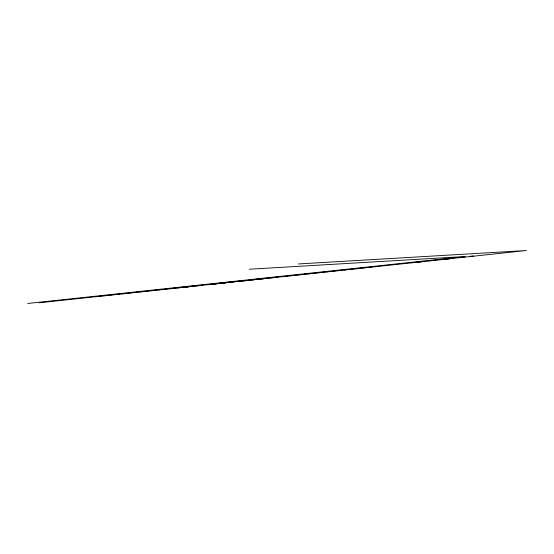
<?xml version="1.0" encoding="UTF-8"?>
<svg xmlns="http://www.w3.org/2000/svg" width="554" height="554" viewBox="0 0 554 554"><rect width="100%" height="100%" fill="white"/><g stroke="black" fill="none" stroke-linecap="round" stroke-linejoin="round"><path stroke-width="0.83" d="M181.096 287.381L193.976 286.169L191.871 286.162M419.281 261.904L422.106 261.606M452.798 258.33L448.525 258.76M423.63 261.46L424.378 261.363M101.576 296.002L99.505 296.224M105.225 295.607L103.148 295.829M108.875 295.22L106.797 295.441M112.524 294.825L110.447 295.047M116.167 294.437L114.089 294.659M119.816 294.042L117.739 294.264M123.466 293.655L121.388 293.876M127.108 293.26L125.038 293.481M130.758 292.872L128.68 293.094M134.407 292.477L132.33 292.699M138.057 292.09L135.979 292.311M141.699 291.695L139.622 291.916M145.349 291.307L143.271 291.529M148.998 290.912L146.921 291.134M152.641 290.525L150.57 290.746M156.29 290.13L154.213 290.351M159.94 289.742L157.862 289.964M163.589 289.347L161.512 289.569M167.232 288.959L165.154 289.181M170.881 288.565L168.804 288.786M178.353 287.845L179.628 287.554M284.327 276.391L282.249 276.619M287.976 276.003L285.899 276.224M291.626 275.608L289.548 275.837M295.268 275.22L293.191 275.442M298.918 274.826L296.84 275.054M302.567 274.438L300.49 274.659M306.21 274.043L304.139 274.272M309.859 273.655L307.782 273.877M313.509 273.261L311.431 273.489M317.158 272.873L315.081 273.094M320.801 272.478L318.723 272.707M324.45 272.09L322.373 272.312M328.1 271.695L326.022 271.924M331.742 271.308L329.672 271.529M335.392 270.913L333.314 271.141M339.041 270.525L336.964 270.747M342.691 270.13L340.613 270.352M346.333 269.743L344.256 269.964M349.983 269.348L347.905 269.569M353.632 268.96L351.555 269.182M357.275 268.565L355.204 268.787M360.924 268.178L358.847 268.399M364.574 267.783L362.496 268.004M368.223 267.395L366.146 267.617M371.866 267L369.788 267.222M194.094 285.947L195.098 285.822M435.659 260.221L434.793 260.332M419.246 261.91L416.116 262.222M196.795 285.753L197.549 285.677L196.289 285.802M271.813 277.713L272.824 277.589M448.442 258.78L445.298 259.085M415.909 262.277L414.676 262.416M445.167 259.133L443.699 259.3M452.916 258.316L453.601 258.226L451.15 258.365M199.752 285.552L202.626 285.241L197.923 285.518M263.067 278.759L264.036 278.6L259.334 279.036M463.899 257.208C466.385 256.724 454.114 258.102 460.499 257.354M27.7 303.467L465.519 256.495L249.39 269.223M428.076 260.816L434.71 260.338M438.228 259.736L437.12 259.812M188.976 286.557L192.57 286.169M226.856 282.492L230.45 282.104M235.464 281.591L231.731 281.924L245.657 280.629L243.552 280.622M240.665 281.01L244.252 280.622M251.571 279.881L256.502 279.354M423.568 261.467L422.252 261.592M469.397 256.502L473.441 256.066M187.113 286.91L188.395 286.716L186.324 286.827M208.242 284.638L213.214 284.105M216.773 283.724L218.068 283.537L215.194 283.883M275.352 277.436L278.004 277.152L273.24 277.436M463.76 257.222L461.316 257.444M39.382 302.775L526.3 250.533L298.495 263.953M199.696 285.552L196.753 285.802M216.69 283.731L215.97 283.807M262.686 278.8L262.153 278.856M187.023 286.917L186.31 286.986M237.631 281.48L240.007 281.197L238.123 281.273M213.338 283.967L215.748 283.731M414.475 262.437L414.122 262.471M460.409 257.471L462.832 257.195L462.445 257.201M413.97 262.485L410.445 262.707M195.853 285.843L194.101 285.961M443.117 259.355L439.675 259.57M421.926 261.502L424.329 261.343M450.984 258.503L450.506 258.538M421.753 261.633L421.275 261.675M260.408 279.015L259.771 279.064M214.412 283.946L213.775 284.001M173.277 288.156L179.108 287.678M184.115 287.187L183.699 287.221M272.734 277.679L263.372 278.517L263.746 278.53M257.672 279.181L261.627 278.738M211.676 284.119L210.929 284.14L215.631 283.676M224.287 282.685L231.856 282.111L229.751 282.097M469.979 256.37L472.86 256.197M446.074 258.884L449.495 258.683M416.843 262.021L420.271 261.82M253.981 279.5L258.815 279.216M249.058 280.026L253.891 279.742M222.916 282.831L227.742 282.547M220.928 283.046L225.762 282.762L216.192 283.558L221.025 283.267M205.97 284.652L210.728 284.368M177.986 287.651L182.813 287.367M256.904 279.209L257.562 279.119L256.924 279.202"/></g></svg>
